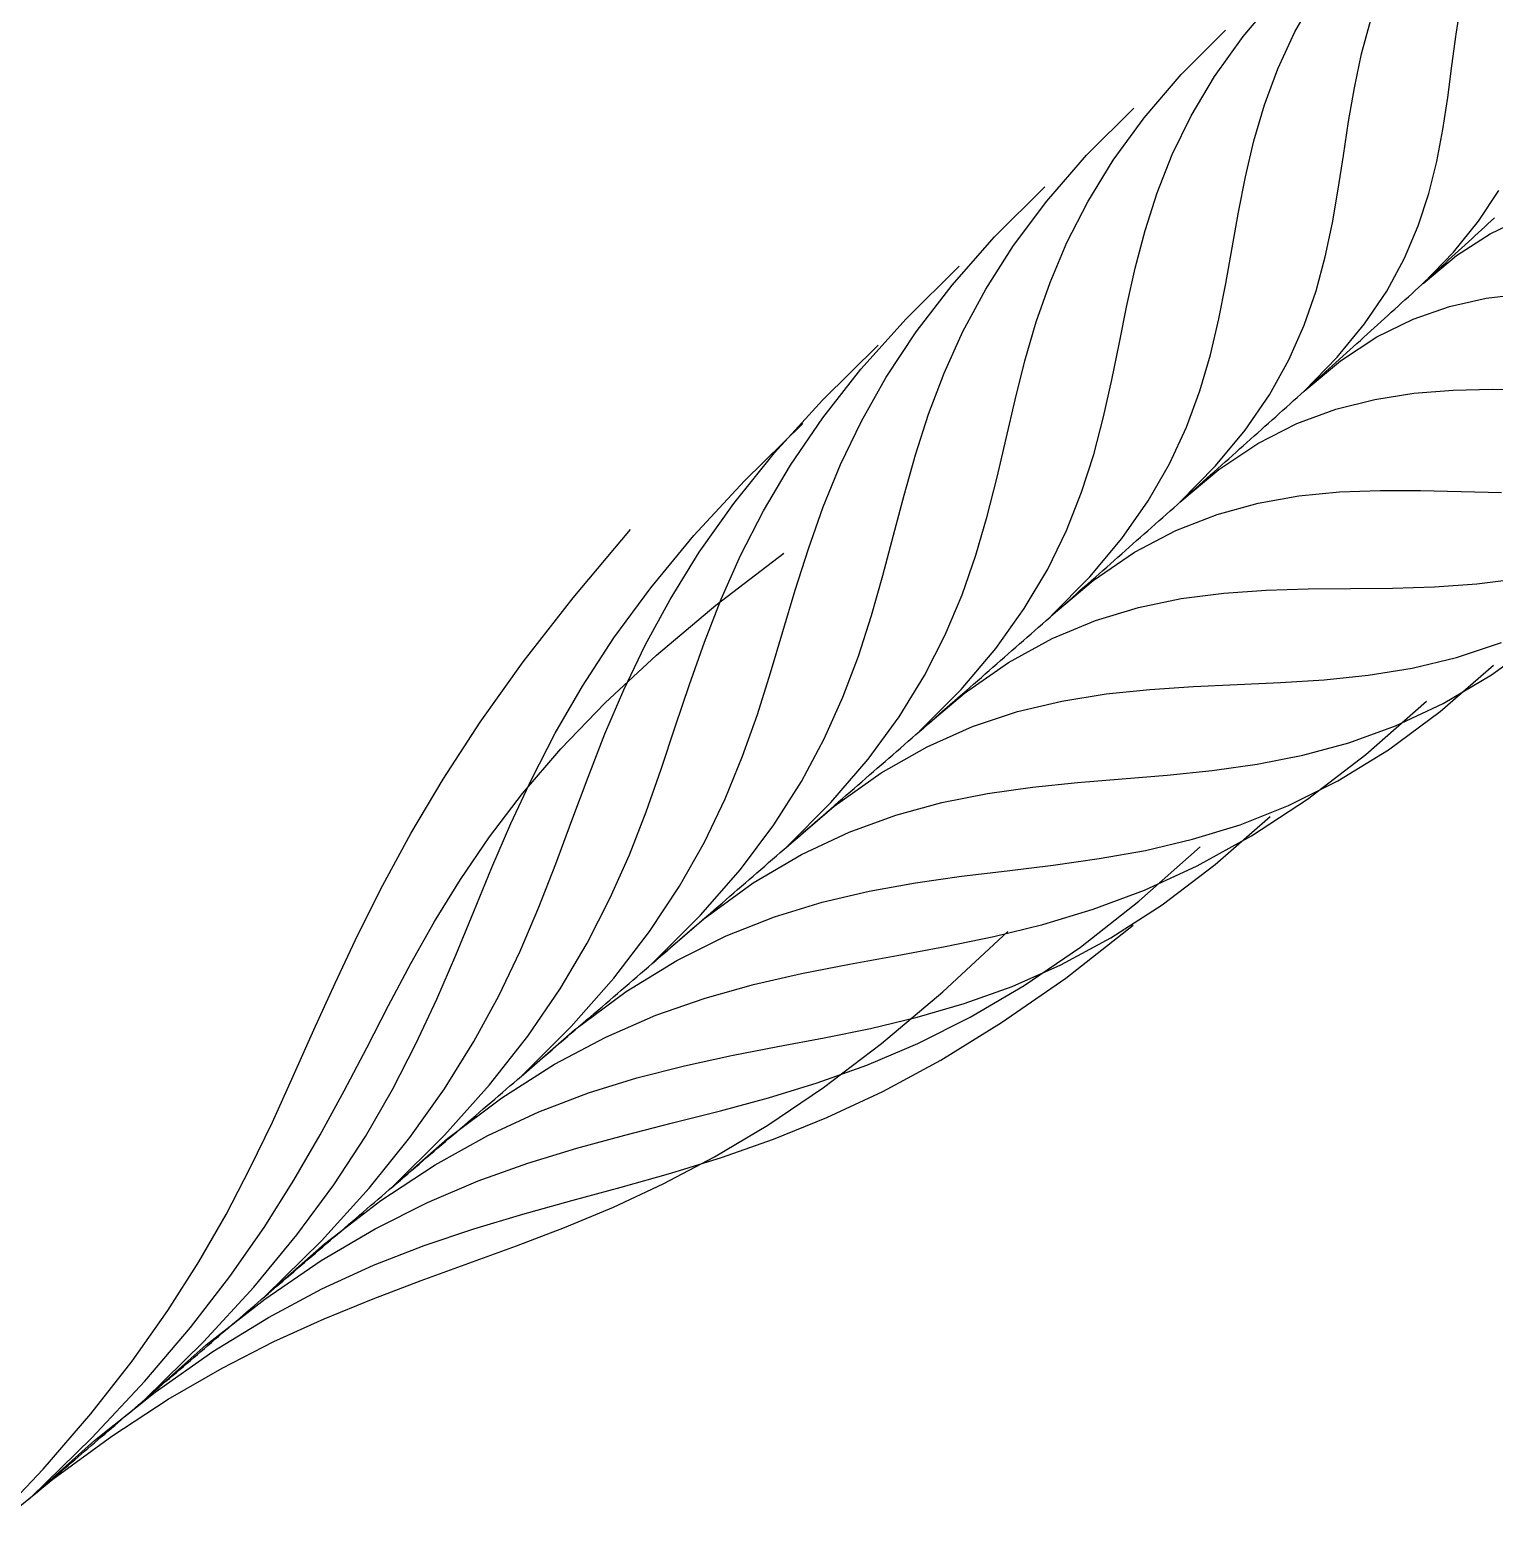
# Model space of a CAD drawing. Extents: x 8 to 213, y -217 to -66.
# Drawn here: x 174.55 to 195.26, y -113.64 to -92.42 of the extents above; entities that cross this region are included whole.
import ezdxf

# ---------------------------------------------------------------- set-up
doc = ezdxf.new("R2010")
doc.units = 0
doc.header["$MEASUREMENT"] = 0

msp = doc.modelspace()

# ---------------------------------------------------------------- linework, layer by layer
for p, q in [((191.715, -92.509, -50.671), (192.204, -91.931, -50.671)), ((192.449, -92.446, -50.671), (192.75, -91.92, -50.671)), ((194.73, -92.475, -50.671), (194.798, -92.024, -50.671)), ((193.392, -92.756, -50.671), (193.523, -92.274, -50.671)), ((190.841, -93.049, -50.671), (191.468, -92.419, -50.671)), ((191.31, -93.075, -50.671), (191.715, -92.509, -50.671)), ((192.208, -92.965, -50.671), (192.449, -92.446, -50.671)), ((194.67, -92.925, -50.671), (194.73, -92.475, -50.671)), ((193.29, -93.236, -50.671), (193.392, -92.756, -50.671)), ((194.61, -93.375, -50.671), (194.67, -92.925, -50.671)), ((190.314, -93.662, -50.671), (190.841, -93.049, -50.671)), ((190.979, -93.631, -50.671), (191.31, -93.075, -50.671)), ((192.018, -93.478, -50.671), (192.208, -92.965, -50.671)), ((193.208, -93.714, -50.671), (193.29, -93.236, -50.671)), ((189.501, -94.19, -50.671), (190.169, -93.522, -50.671)), ((191.868, -93.987, -50.671), (192.018, -93.478, -50.671)), ((194.542, -93.826, -50.671), (194.61, -93.375, -50.671)), ((189.876, -94.261, -50.671), (190.314, -93.662, -50.671)), ((190.713, -94.179, -50.671), (190.979, -93.631, -50.671)), ((193.135, -94.191, -50.671), (193.208, -93.714, -50.671)), ((191.749, -94.493, -50.671), (191.868, -93.987, -50.671)), ((194.455, -94.278, -50.671), (194.542, -93.826, -50.671)), ((188.937, -94.838, -50.671), (189.501, -94.19, -50.671)), ((190.499, -94.72, -50.671), (190.713, -94.179, -50.671)), ((193.062, -94.668, -50.671), (193.135, -94.191, -50.671)), ((189.516, -94.847, -50.671), (189.876, -94.261, -50.671)), ((194.341, -94.732, -50.671), (194.455, -94.278, -50.671)), ((191.65, -94.997, -50.671), (191.749, -94.493, -50.671)), ((188.199, -95.344, -50.671), (188.908, -94.638, -50.671)), ((188.465, -95.468, -50.671), (188.937, -94.838, -50.671)), ((190.329, -95.255, -50.671), (190.499, -94.72, -50.671)), ((192.98, -95.146, -50.671), (193.062, -94.668, -50.671)), ((194.191, -95.188, -50.671), (194.341, -94.732, -50.671)), ((195.046, -95.124, -50.671), (195.332, -94.69, -50.671)), ((189.222, -95.422, -50.671), (189.516, -94.847, -50.671)), ((191.561, -95.499, -50.671), (191.65, -94.997, -50.671)), ((190.19, -95.785, -50.671), (190.329, -95.255, -50.671)), ((192.878, -95.626, -50.671), (192.98, -95.146, -50.671)), ((193.996, -95.647, -50.671), (194.191, -95.188, -50.671)), ((194.691, -95.561, -50.671), (195.046, -95.124, -50.671)), ((195.041, -95.285, -50.671), (195.088, -95.243, -50.671)), ((195.088, -95.243, -50.671), (195.134, -95.201, -50.671)), ((195.134, -95.201, -50.671), (195.179, -95.158, -50.671)), ((195.179, -95.158, -50.671), (195.225, -95.116, -50.671)), ((195.211, -95.3, -50.671), (195.691, -95.072, -50.671)), ((195.225, -95.116, -50.671), (195.271, -95.074, -50.671)), ((187.597, -96.026, -50.671), (188.199, -95.344, -50.671)), ((188.073, -96.083, -50.671), (188.465, -95.468, -50.671)), ((188.983, -95.988, -50.671), (189.222, -95.422, -50.671)), ((194.734, -95.607, -50.671), (195.211, -95.3, -50.671)), ((194.81, -95.499, -50.671), (194.856, -95.456, -50.671)), ((194.856, -95.456, -50.671), (194.903, -95.413, -50.671)), ((194.903, -95.413, -50.671), (194.949, -95.371, -50.671)), ((194.949, -95.371, -50.671), (194.995, -95.328, -50.671)), ((194.995, -95.328, -50.671), (195.041, -95.285, -50.671)), ((191.472, -96.002, -50.671), (191.561, -95.499, -50.671)), ((192.747, -96.108, -50.671), (192.878, -95.626, -50.671)), ((193.746, -96.11, -50.671), (193.996, -95.647, -50.671)), ((194.261, -96.002, -50.671), (194.691, -95.561, -50.671)), ((194.261, -96.002, -50.671), (194.734, -95.607, -50.671)), ((194.576, -95.714, -50.671), (194.623, -95.671, -50.671)), ((194.623, -95.671, -50.671), (194.669, -95.628, -50.671)), ((194.669, -95.628, -50.671), (194.716, -95.585, -50.671)), ((194.716, -95.585, -50.671), (194.763, -95.542, -50.671)), ((194.763, -95.542, -50.671), (194.81, -95.499, -50.671)), ((186.948, -96.502, -50.671), (187.697, -95.759, -50.671)), ((190.072, -96.313, -50.671), (190.19, -95.785, -50.671)), ((194.339, -95.93, -50.671), (194.387, -95.887, -50.671)), ((194.387, -95.887, -50.671), (194.434, -95.843, -50.671)), ((194.434, -95.843, -50.671), (194.481, -95.8, -50.671)), ((194.481, -95.8, -50.671), (194.528, -95.757, -50.671)), ((194.528, -95.757, -50.671), (194.576, -95.714, -50.671)), ((187.09, -96.686, -50.671), (187.597, -96.026, -50.671)), ((187.751, -96.683, -50.671), (188.073, -96.083, -50.671)), ((188.789, -96.547, -50.671), (188.983, -95.988, -50.671)), ((191.373, -96.505, -50.671), (191.472, -96.002, -50.671)), ((192.578, -96.593, -50.671), (192.747, -96.108, -50.671)), ((193.433, -96.576, -50.671), (193.746, -96.11, -50.671)), ((194.101, -96.148, -50.671), (194.149, -96.104, -50.671)), ((194.149, -96.104, -50.671), (194.197, -96.06, -50.671)), ((194.197, -96.06, -50.671), (194.244, -96.017, -50.671)), ((194.244, -96.017, -50.671), (194.292, -95.973, -50.671)), ((194.292, -95.973, -50.671), (194.339, -95.93, -50.671)), ((189.965, -96.839, -50.671), (190.072, -96.313, -50.671)), ((193.861, -96.367, -50.671), (193.909, -96.323, -50.671)), ((193.909, -96.323, -50.671), (193.957, -96.279, -50.671)), ((193.957, -96.279, -50.671), (194.005, -96.235, -50.671)), ((194.005, -96.235, -50.671), (194.053, -96.191, -50.671)), ((194.053, -96.191, -50.671), (194.101, -96.148, -50.671)), ((194.12, -96.508, -50.671), (194.636, -96.329, -50.671)), ((194.636, -96.329, -50.671), (195.153, -96.213, -50.671)), ((195.153, -96.213, -50.671), (195.672, -96.149, -50.671)), ((186.309, -97.217, -50.671), (186.948, -96.502, -50.671)), ((191.254, -97.011, -50.671), (191.373, -96.505, -50.671)), ((193.605, -96.76, -50.671), (194.12, -96.508, -50.671)), ((193.618, -96.587, -50.671), (193.667, -96.543, -50.671)), ((193.667, -96.543, -50.671), (193.715, -96.499, -50.671)), ((193.715, -96.499, -50.671), (193.764, -96.455, -50.671)), ((193.764, -96.455, -50.671), (193.812, -96.411, -50.671)), ((193.812, -96.411, -50.671), (193.861, -96.367, -50.671)), ((186.666, -97.327, -50.671), (187.09, -96.686, -50.671)), ((187.485, -97.273, -50.671), (187.751, -96.683, -50.671)), ((188.628, -97.1, -50.671), (188.789, -96.547, -50.671)), ((192.361, -97.082, -50.671), (192.578, -96.593, -50.671)), ((193.047, -97.048, -50.671), (193.433, -96.576, -50.671)), ((193.423, -96.764, -50.671), (193.472, -96.72, -50.671)), ((193.472, -96.72, -50.671), (193.521, -96.675, -50.671)), ((193.521, -96.675, -50.671), (193.57, -96.631, -50.671)), ((193.57, -96.631, -50.671), (193.618, -96.587, -50.671)), ((185.764, -97.655, -50.671), (186.552, -96.877, -50.671)), ((189.857, -97.365, -50.671), (189.965, -96.839, -50.671)), ((193.092, -97.096, -50.671), (193.605, -96.76, -50.671)), ((193.177, -96.986, -50.671), (193.226, -96.942, -50.671)), ((193.226, -96.942, -50.671), (193.276, -96.897, -50.671)), ((193.276, -96.897, -50.671), (193.325, -96.853, -50.671)), ((193.325, -96.853, -50.671), (193.374, -96.808, -50.671)), ((193.374, -96.808, -50.671), (193.423, -96.764, -50.671)), ((188.49, -97.65, -50.671), (188.628, -97.1, -50.671)), ((191.104, -97.52, -50.671), (191.254, -97.011, -50.671)), ((192.087, -97.577, -50.671), (192.361, -97.082, -50.671)), ((192.58, -97.525, -50.671), (193.047, -97.048, -50.671)), ((192.58, -97.525, -50.671), (193.092, -97.096, -50.671)), ((192.93, -97.21, -50.671), (192.979, -97.165, -50.671)), ((192.979, -97.165, -50.671), (193.029, -97.12, -50.671)), ((193.029, -97.12, -50.671), (193.078, -97.076, -50.671)), ((193.078, -97.076, -50.671), (193.128, -97.031, -50.671)), ((193.128, -97.031, -50.671), (193.177, -96.986, -50.671)), ((185.767, -97.905, -50.671), (186.309, -97.217, -50.671)), ((186.314, -97.952, -50.671), (186.666, -97.327, -50.671)), ((187.266, -97.854, -50.671), (187.485, -97.273, -50.671)), ((189.74, -97.892, -50.671), (189.857, -97.365, -50.671)), ((192.68, -97.435, -50.671), (192.73, -97.39, -50.671)), ((192.73, -97.39, -50.671), (192.78, -97.345, -50.671)), ((192.78, -97.345, -50.671), (192.83, -97.3, -50.671)), ((192.83, -97.3, -50.671), (192.88, -97.255, -50.671)), ((192.88, -97.255, -50.671), (192.93, -97.21, -50.671)), ((190.914, -98.034, -50.671), (191.104, -97.52, -50.671)), ((191.745, -98.077, -50.671), (192.087, -97.577, -50.671)), ((192.48, -97.615, -50.671), (192.53, -97.57, -50.671)), ((192.53, -97.57, -50.671), (192.58, -97.525, -50.671)), ((192.58, -97.525, -50.671), (192.63, -97.48, -50.671)), ((192.63, -97.48, -50.671), (192.68, -97.435, -50.671)), ((193.577, -97.643, -50.671), (194.131, -97.556, -50.671)), ((194.131, -97.556, -50.671), (194.686, -97.512, -50.671)), ((194.686, -97.512, -50.671), (195.243, -97.498, -50.671)), ((195.243, -97.498, -50.671), (195.803, -97.504, -50.671)), ((185.087, -98.401, -50.671), (185.764, -97.655, -50.671)), ((188.362, -98.198, -50.671), (188.49, -97.65, -50.671)), ((192.227, -97.842, -50.671), (192.278, -97.797, -50.671)), ((192.278, -97.797, -50.671), (192.328, -97.751, -50.671)), ((192.328, -97.751, -50.671), (192.379, -97.706, -50.671)), ((192.379, -97.706, -50.671), (192.429, -97.661, -50.671)), ((192.429, -97.661, -50.671), (192.48, -97.615, -50.671)), ((192.474, -97.986, -50.671), (193.025, -97.782, -50.671)), ((193.025, -97.782, -50.671), (193.577, -97.643, -50.671)), ((184.659, -98.794, -50.671), (185.485, -97.982, -50.671)), ((185.311, -98.572, -50.671), (185.767, -97.905, -50.671)), ((186.021, -98.564, -50.671), (186.314, -97.952, -50.671)), ((187.082, -98.428, -50.671), (187.266, -97.854, -50.671)), ((189.601, -98.423, -50.671), (189.74, -97.892, -50.671)), ((191.923, -98.266, -50.671), (192.474, -97.986, -50.671)), ((191.973, -98.07, -50.671), (192.024, -98.024, -50.671)), ((192.024, -98.024, -50.671), (192.075, -97.979, -50.671)), ((192.075, -97.979, -50.671), (192.126, -97.933, -50.671)), ((192.126, -97.933, -50.671), (192.176, -97.888, -50.671)), ((192.176, -97.888, -50.671), (192.227, -97.842, -50.671)), ((188.234, -98.745, -50.671), (188.362, -98.198, -50.671)), ((190.673, -98.553, -50.671), (190.914, -98.034, -50.671)), ((191.326, -98.584, -50.671), (191.745, -98.077, -50.671)), ((191.769, -98.253, -50.671), (191.82, -98.207, -50.671)), ((191.82, -98.207, -50.671), (191.871, -98.161, -50.671)), ((191.871, -98.161, -50.671), (191.922, -98.115, -50.671)), ((191.922, -98.115, -50.671), (191.973, -98.07, -50.671)), ((184.511, -99.116, -50.671), (185.087, -98.401, -50.671)), ((186.92, -98.997, -50.671), (187.082, -98.428, -50.671)), ((189.43, -98.957, -50.671), (189.601, -98.423, -50.671)), ((191.372, -98.633, -50.671), (191.923, -98.266, -50.671)), ((191.512, -98.482, -50.671), (191.564, -98.436, -50.671)), ((191.564, -98.436, -50.671), (191.615, -98.39, -50.671)), ((191.615, -98.39, -50.671), (191.666, -98.344, -50.671)), ((191.666, -98.344, -50.671), (191.718, -98.298, -50.671)), ((191.718, -98.298, -50.671), (191.769, -98.253, -50.671)), ((184.928, -99.219, -50.671), (185.311, -98.572, -50.671)), ((185.775, -99.164, -50.671), (186.021, -98.564, -50.671)), ((190.372, -99.079, -50.671), (190.673, -98.553, -50.671)), ((190.82, -99.098, -50.671), (191.326, -98.584, -50.671)), ((190.82, -99.098, -50.671), (191.372, -98.633, -50.671)), ((191.306, -98.666, -50.671), (191.357, -98.62, -50.671)), ((191.357, -98.62, -50.671), (191.409, -98.574, -50.671)), ((191.409, -98.574, -50.671), (191.461, -98.528, -50.671)), ((191.461, -98.528, -50.671), (191.512, -98.482, -50.671)), ((183.946, -99.568, -50.671), (184.659, -98.794, -50.671)), ((188.096, -99.295, -50.671), (188.234, -98.745, -50.671)), ((191.047, -98.897, -50.671), (191.098, -98.851, -50.671)), ((191.098, -98.851, -50.671), (191.15, -98.804, -50.671)), ((191.15, -98.804, -50.671), (191.202, -98.758, -50.671)), ((191.202, -98.758, -50.671), (191.254, -98.712, -50.671)), ((191.254, -98.712, -50.671), (191.306, -98.666, -50.671)), ((186.77, -99.565, -50.671), (186.92, -98.997, -50.671)), ((189.216, -99.498, -50.671), (189.43, -98.957, -50.671)), ((189.999, -99.612, -50.671), (190.372, -99.079, -50.671)), ((190.786, -99.129, -50.671), (190.838, -99.082, -50.671)), ((190.838, -99.082, -50.671), (190.89, -99.036, -50.671)), ((190.89, -99.036, -50.671), (190.942, -98.989, -50.671)), ((190.942, -98.989, -50.671), (190.995, -98.943, -50.671)), ((190.995, -98.943, -50.671), (191.047, -98.897, -50.671)), ((191.926, -99.111, -50.671), (192.503, -99.009, -50.671)), ((192.503, -99.009, -50.671), (193.078, -98.953, -50.671)), ((193.078, -98.953, -50.671), (193.652, -98.932, -50.671)), ((193.652, -98.932, -50.671), (194.225, -98.933, -50.671)), ((194.225, -98.933, -50.671), (194.798, -98.946, -50.671)), ((194.798, -98.946, -50.671), (195.37, -98.959, -50.671)), ((184.021, -99.805, -50.671), (184.511, -99.116, -50.671)), ((184.605, -99.85, -50.671), (184.928, -99.219, -50.671)), ((185.565, -99.757, -50.671), (185.775, -99.164, -50.671)), ((187.935, -99.848, -50.671), (188.096, -99.295, -50.671)), ((190.577, -99.314, -50.671), (190.629, -99.268, -50.671)), ((190.629, -99.268, -50.671), (190.681, -99.221, -50.671)), ((190.681, -99.221, -50.671), (190.734, -99.175, -50.671)), ((190.734, -99.175, -50.671), (190.786, -99.129, -50.671)), ((190.765, -99.497, -50.671), (191.347, -99.27, -50.671)), ((191.347, -99.27, -50.671), (191.926, -99.111, -50.671)), ((182.235, -100.449, -50.671), (183.047, -99.484, -50.671)), ((188.95, -100.046, -50.671), (189.216, -99.498, -50.671)), ((190.18, -99.805, -50.671), (190.765, -99.497, -50.671)), ((190.314, -99.547, -50.671), (190.366, -99.501, -50.671)), ((190.366, -99.501, -50.671), (190.419, -99.454, -50.671)), ((190.419, -99.454, -50.671), (190.472, -99.408, -50.671)), ((190.472, -99.408, -50.671), (190.524, -99.361, -50.671)), ((190.524, -99.361, -50.671), (190.577, -99.314, -50.671)), ((183.335, -100.308, -50.671), (183.946, -99.568, -50.671)), ((186.62, -100.132, -50.671), (186.77, -99.565, -50.671)), ((189.545, -100.155, -50.671), (189.999, -99.612, -50.671)), ((190.103, -99.734, -50.671), (190.156, -99.688, -50.671)), ((190.156, -99.688, -50.671), (190.208, -99.641, -50.671)), ((190.208, -99.641, -50.671), (190.261, -99.594, -50.671)), ((190.261, -99.594, -50.671), (190.314, -99.547, -50.671)), ((183.607, -100.472, -50.671), (184.021, -99.805, -50.671)), ((184.255, -100.556, -50.671), (185.218, -99.819, -50.671)), ((184.332, -100.468, -50.671), (184.605, -99.85, -50.671)), ((185.379, -100.344, -50.671), (185.565, -99.757, -50.671)), ((187.741, -100.407, -50.671), (187.935, -99.848, -50.671)), ((189.592, -100.205, -50.671), (190.18, -99.805, -50.671)), ((189.838, -99.969, -50.671), (189.891, -99.922, -50.671)), ((189.891, -99.922, -50.671), (189.944, -99.875, -50.671)), ((189.944, -99.875, -50.671), (189.997, -99.828, -50.671)), ((189.997, -99.828, -50.671), (190.05, -99.781, -50.671)), ((190.05, -99.781, -50.671), (190.103, -99.734, -50.671)), ((186.458, -100.701, -50.671), (186.62, -100.132, -50.671)), ((188.619, -100.602, -50.671), (188.95, -100.046, -50.671)), ((189.625, -100.156, -50.671), (189.678, -100.109, -50.671)), ((189.678, -100.109, -50.671), (189.732, -100.062, -50.671)), ((189.732, -100.062, -50.671), (189.785, -100.015, -50.671)), ((189.785, -100.015, -50.671), (189.838, -99.969, -50.671)), ((182.813, -101.018, -50.671), (183.335, -100.308, -50.671)), ((185.204, -100.928, -50.671), (185.379, -100.344, -50.671)), ((189, -100.707, -50.671), (189.545, -100.155, -50.671)), ((189, -100.707, -50.671), (189.592, -100.205, -50.671)), ((189.359, -100.392, -50.671), (189.412, -100.344, -50.671)), ((189.412, -100.344, -50.671), (189.465, -100.297, -50.671)), ((189.465, -100.297, -50.671), (189.519, -100.25, -50.671)), ((189.519, -100.25, -50.671), (189.572, -100.203, -50.671)), ((189.572, -100.203, -50.671), (189.625, -100.156, -50.671)), ((191.442, -100.384, -50.671), (192.04, -100.342, -50.671)), ((192.04, -100.342, -50.671), (192.637, -100.324, -50.671)), ((192.637, -100.324, -50.671), (193.232, -100.318, -50.671)), ((193.232, -100.318, -50.671), (193.828, -100.313, -50.671)), ((193.828, -100.313, -50.671), (194.424, -100.295, -50.671)), ((194.424, -100.295, -50.671), (195.022, -100.253, -50.671)), ((195.022, -100.253, -50.671), (195.623, -100.176, -50.671)), ((181.531, -101.355, -50.671), (182.235, -100.449, -50.671)), ((183.254, -101.12, -50.671), (183.607, -100.472, -50.671)), ((183.417, -101.26, -50.671), (184.255, -100.556, -50.671)), ((184.095, -101.076, -50.671), (184.332, -100.468, -50.671)), ((187.502, -100.973, -50.671), (187.741, -100.407, -50.671)), ((189.144, -100.58, -50.671), (189.198, -100.533, -50.671)), ((189.198, -100.533, -50.671), (189.252, -100.486, -50.671)), ((189.252, -100.486, -50.671), (189.305, -100.439, -50.671)), ((189.305, -100.439, -50.671), (189.359, -100.392, -50.671)), ((190.237, -100.585, -50.671), (190.841, -100.461, -50.671)), ((190.841, -100.461, -50.671), (191.442, -100.384, -50.671)), ((186.273, -101.275, -50.671), (186.458, -100.701, -50.671)), ((188.215, -101.169, -50.671), (188.619, -100.602, -50.671)), ((188.876, -100.816, -50.671), (188.93, -100.769, -50.671)), ((188.93, -100.769, -50.671), (188.984, -100.722, -50.671)), ((188.984, -100.722, -50.671), (189.037, -100.675, -50.671)), ((189.016, -101.025, -50.671), (189.629, -100.77, -50.671)), ((189.037, -100.675, -50.671), (189.091, -100.627, -50.671)), ((189.091, -100.627, -50.671), (189.144, -100.58, -50.671)), ((189.629, -100.77, -50.671), (190.237, -100.585, -50.671)), ((185.03, -101.513, -50.671), (185.204, -100.928, -50.671)), ((187.208, -101.548, -50.671), (187.502, -100.973, -50.671)), ((188.661, -101.006, -50.671), (188.715, -100.958, -50.671)), ((188.715, -100.958, -50.671), (188.769, -100.911, -50.671)), ((188.769, -100.911, -50.671), (188.822, -100.864, -50.671)), ((188.822, -100.864, -50.671), (188.876, -100.816, -50.671)), ((182.367, -101.702, -50.671), (182.813, -101.018, -50.671)), ((182.952, -101.753, -50.671), (183.254, -101.12, -50.671)), ((183.882, -101.678, -50.671), (184.095, -101.076, -50.671)), ((187.725, -101.747, -50.671), (188.215, -101.169, -50.671)), ((188.391, -101.242, -50.671), (188.445, -101.195, -50.671)), ((188.398, -101.363, -50.671), (189.016, -101.025, -50.671)), ((188.445, -101.195, -50.671), (188.499, -101.148, -50.671)), ((188.499, -101.148, -50.671), (188.553, -101.1, -50.671)), ((188.553, -101.1, -50.671), (188.607, -101.053, -50.671)), ((188.607, -101.053, -50.671), (188.661, -101.006, -50.671)), ((194.736, -101.294, -50.671), (195.371, -101.083, -50.671)), ((195.229, -101.539, -50.671), (195.927, -101.033, -50.671)), ((180.922, -102.208, -50.671), (181.531, -101.355, -50.671)), ((182.691, -101.935, -50.671), (183.417, -101.26, -50.671)), ((186.054, -101.856, -50.671), (186.273, -101.275, -50.671)), ((187.772, -101.797, -50.671), (188.398, -101.363, -50.671)), ((188.175, -101.432, -50.671), (188.229, -101.385, -50.671)), ((188.229, -101.385, -50.671), (188.283, -101.337, -50.671)), ((188.283, -101.337, -50.671), (188.337, -101.29, -50.671)), ((188.337, -101.29, -50.671), (188.391, -101.242, -50.671)), ((194.107, -101.444, -50.671), (194.736, -101.294, -50.671)), ((194.503, -102.058, -50.671), (195.258, -101.401, -50.671)), ((184.843, -102.1, -50.671), (185.03, -101.513, -50.671)), ((186.848, -102.134, -50.671), (187.208, -101.548, -50.671)), ((187.903, -101.67, -50.671), (187.958, -101.622, -50.671)), ((187.958, -101.622, -50.671), (188.012, -101.575, -50.671)), ((188.012, -101.575, -50.671), (188.066, -101.527, -50.671)), ((188.066, -101.527, -50.671), (188.12, -101.48, -50.671)), ((188.12, -101.48, -50.671), (188.175, -101.432, -50.671)), ((192.246, -101.65, -50.671), (192.863, -101.61, -50.671)), ((192.863, -101.61, -50.671), (193.483, -101.546, -50.671)), ((193.483, -101.546, -50.671), (194.107, -101.444, -50.671)), ((194.545, -101.943, -50.671), (195.229, -101.539, -50.671)), ((181.984, -102.364, -50.671), (182.367, -101.702, -50.671)), ((182.687, -102.375, -50.671), (182.952, -101.753, -50.671)), ((183.682, -102.277, -50.671), (183.882, -101.678, -50.671)), ((187.139, -102.338, -50.671), (187.725, -101.747, -50.671)), ((187.139, -102.338, -50.671), (187.772, -101.797, -50.671)), ((187.686, -101.86, -50.671), (187.74, -101.812, -50.671)), ((187.74, -101.812, -50.671), (187.795, -101.765, -50.671)), ((187.795, -101.765, -50.671), (187.849, -101.717, -50.671)), ((187.849, -101.717, -50.671), (187.903, -101.67, -50.671)), ((189.152, -101.91, -50.671), (189.776, -101.809, -50.671)), ((189.776, -101.809, -50.671), (190.396, -101.745, -50.671)), ((190.396, -101.745, -50.671), (191.013, -101.705, -50.671)), ((191.013, -101.705, -50.671), (191.629, -101.677, -50.671)), ((191.629, -101.677, -50.671), (192.246, -101.65, -50.671)), ((182.064, -102.585, -50.671), (182.691, -101.935, -50.671)), ((185.789, -102.446, -50.671), (186.054, -101.856, -50.671)), ((187.414, -102.098, -50.671), (187.468, -102.05, -50.671)), ((187.468, -102.05, -50.671), (187.523, -102.003, -50.671)), ((187.523, -102.003, -50.671), (187.577, -101.955, -50.671)), ((187.577, -101.955, -50.671), (187.632, -101.908, -50.671)), ((187.632, -101.908, -50.671), (187.686, -101.86, -50.671)), ((188.523, -102.06, -50.671), (189.152, -101.91, -50.671)), ((193.452, -102.665, -50.671), (194.309, -101.91, -50.671)), ((193.77, -102.599, -50.671), (194.503, -102.058, -50.671)), ((193.873, -102.259, -50.671), (194.545, -101.943, -50.671)), ((180.396, -103.015, -50.671), (180.922, -102.208, -50.671)), ((184.633, -102.692, -50.671), (184.843, -102.1, -50.671)), ((186.41, -102.733, -50.671), (186.848, -102.134, -50.671)), ((187.196, -102.289, -50.671), (187.25, -102.241, -50.671)), ((187.245, -102.557, -50.671), (187.888, -102.272, -50.671)), ((187.25, -102.241, -50.671), (187.305, -102.193, -50.671)), ((187.305, -102.193, -50.671), (187.359, -102.146, -50.671)), ((187.359, -102.146, -50.671), (187.414, -102.098, -50.671)), ((187.888, -102.272, -50.671), (188.523, -102.06, -50.671)), ((193.212, -102.5, -50.671), (193.873, -102.259, -50.671)), ((181.652, -103.009, -50.671), (181.984, -102.364, -50.671)), ((182.447, -102.989, -50.671), (182.687, -102.375, -50.671)), ((183.482, -102.876, -50.671), (183.682, -102.277, -50.671)), ((185.466, -103.047, -50.671), (185.789, -102.446, -50.671)), ((186.923, -102.527, -50.671), (186.977, -102.479, -50.671)), ((186.977, -102.479, -50.671), (187.032, -102.431, -50.671)), ((187.032, -102.431, -50.671), (187.087, -102.384, -50.671)), ((187.087, -102.384, -50.671), (187.141, -102.336, -50.671)), ((187.141, -102.336, -50.671), (187.196, -102.289, -50.671)), ((181.522, -103.216, -50.671), (182.064, -102.585, -50.671)), ((184.388, -103.293, -50.671), (184.633, -102.692, -50.671)), ((186.593, -102.928, -50.671), (187.245, -102.557, -50.671)), ((186.704, -102.718, -50.671), (186.759, -102.67, -50.671)), ((186.759, -102.67, -50.671), (186.813, -102.622, -50.671)), ((186.813, -102.622, -50.671), (186.868, -102.575, -50.671)), ((186.868, -102.575, -50.671), (186.923, -102.527, -50.671)), ((191.916, -102.805, -50.671), (192.56, -102.678, -50.671)), ((192.56, -102.678, -50.671), (193.212, -102.5, -50.671)), ((192.627, -103.297, -50.671), (193.452, -102.665, -50.671)), ((193.055, -103.038, -50.671), (193.77, -102.599, -50.671)), ((183.269, -103.478, -50.671), (183.482, -102.876, -50.671)), ((185.883, -103.346, -50.671), (186.41, -102.733, -50.671)), ((186.43, -102.956, -50.671), (186.485, -102.908, -50.671)), ((186.485, -102.908, -50.671), (186.54, -102.861, -50.671)), ((186.54, -102.861, -50.671), (186.594, -102.813, -50.671)), ((186.594, -102.813, -50.671), (186.649, -102.765, -50.671)), ((186.649, -102.765, -50.671), (186.704, -102.718, -50.671)), ((190.64, -102.96, -50.671), (191.276, -102.895, -50.671)), ((191.276, -102.895, -50.671), (191.916, -102.805, -50.671)), ((179.94, -103.782, -50.671), (180.396, -103.015, -50.671)), ((181.357, -103.642, -50.671), (181.652, -103.009, -50.671)), ((182.219, -103.6, -50.671), (182.447, -102.989, -50.671)), ((185.075, -103.661, -50.671), (185.466, -103.047, -50.671)), ((185.93, -103.397, -50.671), (186.593, -102.928, -50.671)), ((186.211, -103.147, -50.671), (186.265, -103.099, -50.671)), ((186.265, -103.099, -50.671), (186.32, -103.052, -50.671)), ((186.32, -103.052, -50.671), (186.375, -103.004, -50.671)), ((186.375, -103.004, -50.671), (186.43, -102.956, -50.671)), ((188.737, -103.128, -50.671), (189.372, -103.063, -50.671)), ((189.372, -103.063, -50.671), (190.006, -103.011, -50.671)), ((190.006, -103.011, -50.671), (190.64, -102.96, -50.671)), ((192.356, -103.387, -50.671), (193.055, -103.038, -50.671)), ((181.052, -103.83, -50.671), (181.522, -103.216, -50.671)), ((184.095, -103.905, -50.671), (184.388, -103.293, -50.671)), ((185.991, -103.338, -50.671), (186.046, -103.29, -50.671)), ((186.046, -103.29, -50.671), (186.101, -103.242, -50.671)), ((186.101, -103.242, -50.671), (186.156, -103.195, -50.671)), ((186.156, -103.195, -50.671), (186.211, -103.147, -50.671)), ((187.452, -103.345, -50.671), (188.097, -103.218, -50.671)), ((188.097, -103.218, -50.671), (188.737, -103.128, -50.671)), ((191.833, -103.818, -50.671), (192.627, -103.297, -50.671)), ((183.032, -104.087, -50.671), (183.269, -103.478, -50.671)), ((185.256, -103.976, -50.671), (185.883, -103.346, -50.671)), ((185.256, -103.976, -50.671), (185.93, -103.397, -50.671)), ((185.717, -103.576, -50.671), (185.772, -103.529, -50.671)), ((185.772, -103.529, -50.671), (185.826, -103.481, -50.671)), ((185.826, -103.481, -50.671), (185.881, -103.433, -50.671)), ((185.881, -103.433, -50.671), (185.936, -103.386, -50.671)), ((185.936, -103.386, -50.671), (185.991, -103.338, -50.671)), ((186.14, -103.764, -50.671), (186.8, -103.523, -50.671)), ((186.8, -103.523, -50.671), (187.452, -103.345, -50.671)), ((191.321, -104.224, -50.671), (192.099, -103.542, -50.671)), ((191.672, -103.659, -50.671), (192.356, -103.387, -50.671)), ((181.088, -104.265, -50.671), (181.357, -103.642, -50.671)), ((181.991, -104.211, -50.671), (182.219, -103.6, -50.671)), ((184.602, -104.291, -50.671), (185.075, -103.661, -50.671)), ((185.497, -103.767, -50.671), (185.552, -103.72, -50.671)), ((185.552, -103.72, -50.671), (185.607, -103.672, -50.671)), ((185.607, -103.672, -50.671), (185.662, -103.624, -50.671)), ((185.662, -103.624, -50.671), (185.717, -103.576, -50.671)), ((190.999, -103.866, -50.671), (191.672, -103.659, -50.671)), ((179.542, -104.514, -50.671), (179.94, -103.782, -50.671)), ((180.641, -104.433, -50.671), (181.052, -103.83, -50.671)), ((183.742, -104.53, -50.671), (184.095, -103.905, -50.671)), ((185.222, -104.006, -50.671), (185.277, -103.958, -50.671)), ((185.277, -103.958, -50.671), (185.332, -103.91, -50.671)), ((185.332, -103.91, -50.671), (185.387, -103.863, -50.671)), ((185.387, -103.863, -50.671), (185.442, -103.815, -50.671)), ((185.442, -103.815, -50.671), (185.497, -103.767, -50.671)), ((185.468, -104.08, -50.671), (186.14, -103.764, -50.671)), ((190.336, -104.022, -50.671), (190.999, -103.866, -50.671)), ((191.064, -104.243, -50.671), (191.833, -103.818, -50.671)), ((182.758, -104.705, -50.671), (183.032, -104.087, -50.671)), ((184.784, -104.484, -50.671), (185.468, -104.08, -50.671)), ((185.002, -104.196, -50.671), (185.057, -104.149, -50.671)), ((185.057, -104.149, -50.671), (185.112, -104.101, -50.671)), ((185.112, -104.101, -50.671), (185.167, -104.053, -50.671)), ((185.167, -104.053, -50.671), (185.222, -104.006, -50.671)), ((189.029, -104.231, -50.671), (189.68, -104.139, -50.671)), ((189.68, -104.139, -50.671), (190.336, -104.022, -50.671)), ((190.242, -104.74, -50.671), (191.109, -103.971, -50.671)), ((180.832, -104.885, -50.671), (181.088, -104.265, -50.671)), ((181.751, -104.825, -50.671), (181.991, -104.211, -50.671)), ((184.038, -104.94, -50.671), (184.602, -104.291, -50.671)), ((184.727, -104.435, -50.671), (184.782, -104.387, -50.671)), ((184.782, -104.387, -50.671), (184.837, -104.339, -50.671)), ((184.837, -104.339, -50.671), (184.892, -104.292, -50.671)), ((184.892, -104.292, -50.671), (184.947, -104.244, -50.671)), ((184.947, -104.244, -50.671), (185.002, -104.196, -50.671)), ((187.079, -104.48, -50.671), (187.73, -104.389, -50.671)), ((187.73, -104.389, -50.671), (188.379, -104.31, -50.671)), ((188.379, -104.31, -50.671), (189.029, -104.231, -50.671)), ((190.319, -104.585, -50.671), (191.064, -104.243, -50.671)), ((190.57, -104.793, -50.671), (191.321, -104.224, -50.671)), ((179.189, -105.218, -50.671), (179.542, -104.514, -50.671)), ((180.275, -105.028, -50.671), (180.641, -104.433, -50.671)), ((183.318, -105.171, -50.671), (183.742, -104.53, -50.671)), ((184.085, -104.99, -50.671), (184.784, -104.484, -50.671)), ((184.508, -104.625, -50.671), (184.563, -104.577, -50.671)), ((184.563, -104.577, -50.671), (184.618, -104.53, -50.671)), ((184.618, -104.53, -50.671), (184.673, -104.482, -50.671)), ((184.673, -104.482, -50.671), (184.727, -104.435, -50.671)), ((185.759, -104.754, -50.671), (186.423, -104.598, -50.671)), ((186.423, -104.598, -50.671), (187.079, -104.48, -50.671)), ((189.593, -104.856, -50.671), (190.319, -104.585, -50.671)), ((182.436, -105.336, -50.671), (182.758, -104.705, -50.671)), ((184.233, -104.863, -50.671), (184.288, -104.815, -50.671)), ((184.288, -104.815, -50.671), (184.343, -104.768, -50.671)), ((184.343, -104.768, -50.671), (184.398, -104.72, -50.671)), ((184.398, -104.72, -50.671), (184.453, -104.672, -50.671)), ((184.453, -104.672, -50.671), (184.508, -104.625, -50.671)), ((185.087, -104.961, -50.671), (185.759, -104.754, -50.671)), ((189.413, -105.39, -50.671), (190.242, -104.74, -50.671)), ((189.843, -105.261, -50.671), (190.57, -104.793, -50.671)), ((179.941, -105.621, -50.671), (180.275, -105.028, -50.671)), ((180.576, -105.504, -50.671), (180.832, -104.885, -50.671)), ((181.486, -105.447, -50.671), (181.751, -104.825, -50.671)), ((183.371, -105.608, -50.671), (184.038, -104.94, -50.671)), ((183.371, -105.608, -50.671), (184.085, -104.99, -50.671)), ((184.013, -105.053, -50.671), (184.068, -105.005, -50.671)), ((184.068, -105.005, -50.671), (184.123, -104.958, -50.671)), ((184.123, -104.958, -50.671), (184.178, -104.91, -50.671)), ((184.178, -104.91, -50.671), (184.233, -104.863, -50.671)), ((184.402, -105.233, -50.671), (185.087, -104.961, -50.671)), ((188.883, -105.071, -50.671), (189.593, -104.856, -50.671)), ((178.869, -105.899, -50.671), (179.189, -105.218, -50.671)), ((182.811, -105.831, -50.671), (183.318, -105.171, -50.671)), ((183.704, -105.582, -50.671), (184.402, -105.233, -50.671)), ((183.739, -105.29, -50.671), (183.794, -105.242, -50.671)), ((183.794, -105.242, -50.671), (183.849, -105.195, -50.671)), ((183.849, -105.195, -50.671), (183.904, -105.147, -50.671)), ((183.904, -105.147, -50.671), (183.958, -105.1, -50.671)), ((183.958, -105.1, -50.671), (184.013, -105.053, -50.671)), ((187.469, -106.022, -50.671), (188.386, -105.169, -50.671)), ((187.501, -105.384, -50.671), (188.187, -105.242, -50.671)), ((188.187, -105.242, -50.671), (188.883, -105.071, -50.671)), ((189.205, -105.828, -50.671), (190.161, -105.082, -50.671)), ((181.184, -106.08, -50.671), (181.486, -105.447, -50.671)), ((182.053, -105.983, -50.671), (182.436, -105.336, -50.671)), ((183.52, -105.479, -50.671), (183.574, -105.432, -50.671)), ((183.574, -105.432, -50.671), (183.629, -105.384, -50.671)), ((183.629, -105.384, -50.671), (183.684, -105.337, -50.671)), ((183.684, -105.337, -50.671), (183.739, -105.29, -50.671)), ((186.821, -105.509, -50.671), (187.501, -105.384, -50.671)), ((188.618, -105.933, -50.671), (189.413, -105.39, -50.671)), ((189.136, -105.641, -50.671), (189.843, -105.261, -50.671)), ((179.626, -106.215, -50.671), (179.941, -105.621, -50.671)), ((180.307, -106.128, -50.671), (180.576, -105.504, -50.671)), ((182.989, -106.02, -50.671), (183.704, -105.582, -50.671)), ((183.301, -105.668, -50.671), (183.355, -105.621, -50.671)), ((183.355, -105.621, -50.671), (183.41, -105.574, -50.671)), ((183.41, -105.574, -50.671), (183.465, -105.526, -50.671)), ((183.465, -105.526, -50.671), (183.52, -105.479, -50.671)), ((185.468, -105.764, -50.671), (186.145, -105.631, -50.671)), ((186.145, -105.631, -50.671), (186.821, -105.509, -50.671)), ((188.446, -105.946, -50.671), (189.136, -105.641, -50.671)), ((182.21, -106.513, -50.671), (182.811, -105.831, -50.671)), ((183.027, -105.904, -50.671), (183.082, -105.857, -50.671)), ((183.082, -105.857, -50.671), (183.136, -105.81, -50.671)), ((183.136, -105.81, -50.671), (183.191, -105.763, -50.671)), ((183.191, -105.763, -50.671), (183.246, -105.716, -50.671)), ((183.246, -105.716, -50.671), (183.301, -105.668, -50.671)), ((184.789, -105.92, -50.671), (185.468, -105.764, -50.671)), ((188.299, -106.459, -50.671), (189.205, -105.828, -50.671)), ((178.569, -106.563, -50.671), (178.869, -105.899, -50.671)), ((180.831, -106.728, -50.671), (181.184, -106.08, -50.671)), ((181.596, -106.649, -50.671), (182.053, -105.983, -50.671)), ((182.256, -106.562, -50.671), (182.989, -106.02, -50.671)), ((182.808, -106.093, -50.671), (182.863, -106.046, -50.671)), ((182.863, -106.046, -50.671), (182.918, -105.999, -50.671)), ((182.918, -105.999, -50.671), (182.972, -105.952, -50.671)), ((182.972, -105.952, -50.671), (183.027, -105.904, -50.671)), ((184.103, -106.113, -50.671), (184.789, -105.92, -50.671)), ((186.601, -106.754, -50.671), (187.469, -106.022, -50.671)), ((187.77, -106.189, -50.671), (188.446, -105.946, -50.671)), ((187.852, -106.384, -50.671), (188.618, -105.933, -50.671)), ((179.317, -106.814, -50.671), (179.626, -106.215, -50.671)), ((180.013, -106.761, -50.671), (180.307, -106.128, -50.671)), ((182.536, -106.328, -50.671), (182.59, -106.281, -50.671)), ((182.59, -106.281, -50.671), (182.645, -106.234, -50.671)), ((182.645, -106.234, -50.671), (182.699, -106.187, -50.671)), ((182.699, -106.187, -50.671), (182.754, -106.14, -50.671)), ((182.754, -106.14, -50.671), (182.808, -106.093, -50.671)), ((183.407, -106.356, -50.671), (184.103, -106.113, -50.671)), ((187.104, -106.383, -50.671), (187.77, -106.189, -50.671)), ((181.501, -107.219, -50.671), (182.21, -106.513, -50.671)), ((182.263, -106.563, -50.671), (182.318, -106.516, -50.671)), ((182.318, -106.516, -50.671), (182.372, -106.469, -50.671)), ((182.372, -106.469, -50.671), (182.427, -106.422, -50.671)), ((182.427, -106.422, -50.671), (182.481, -106.375, -50.671)), ((182.481, -106.375, -50.671), (182.536, -106.328, -50.671)), ((182.698, -106.663, -50.671), (183.407, -106.356, -50.671)), ((186.445, -106.54, -50.671), (187.104, -106.383, -50.671)), ((187.112, -106.755, -50.671), (187.852, -106.384, -50.671)), ((187.438, -106.99, -50.671), (188.299, -106.459, -50.671)), ((178.278, -107.216, -50.671), (178.569, -106.563, -50.671)), ((181.055, -107.338, -50.671), (181.596, -106.649, -50.671)), ((181.501, -107.219, -50.671), (182.256, -106.562, -50.671)), ((181.973, -107.047, -50.671), (182.698, -106.663, -50.671)), ((182.046, -106.75, -50.671), (182.1, -106.703, -50.671)), ((182.1, -106.703, -50.671), (182.155, -106.656, -50.671)), ((182.155, -106.656, -50.671), (182.209, -106.609, -50.671)), ((182.209, -106.609, -50.671), (182.263, -106.563, -50.671)), ((185.134, -106.799, -50.671), (185.789, -106.675, -50.671)), ((185.789, -106.675, -50.671), (186.445, -106.54, -50.671)), ((178.999, -107.424, -50.671), (179.317, -106.814, -50.671)), ((179.681, -107.406, -50.671), (180.013, -106.761, -50.671)), ((180.417, -107.395, -50.671), (180.831, -106.728, -50.671)), ((181.775, -106.983, -50.671), (181.829, -106.937, -50.671)), ((181.829, -106.937, -50.671), (181.883, -106.89, -50.671)), ((181.883, -106.89, -50.671), (181.938, -106.843, -50.671)), ((181.938, -106.843, -50.671), (181.992, -106.797, -50.671)), ((181.992, -106.797, -50.671), (182.046, -106.75, -50.671)), ((183.813, -107.069, -50.671), (184.476, -106.926, -50.671)), ((184.476, -106.926, -50.671), (185.134, -106.799, -50.671)), ((185.777, -107.378, -50.671), (186.601, -106.754, -50.671)), ((186.393, -107.06, -50.671), (187.112, -106.755, -50.671)), ((181.228, -107.522, -50.671), (181.973, -107.047, -50.671)), ((181.558, -107.17, -50.671), (181.613, -107.123, -50.671)), ((181.613, -107.123, -50.671), (181.667, -107.076, -50.671)), ((181.667, -107.076, -50.671), (181.721, -107.03, -50.671)), ((181.721, -107.03, -50.671), (181.775, -106.983, -50.671)), ((183.139, -107.24, -50.671), (183.813, -107.069, -50.671)), ((185.691, -107.311, -50.671), (186.393, -107.06, -50.671)), ((186.616, -107.433, -50.671), (187.438, -106.99, -50.671)), ((177.982, -107.865, -50.671), (178.278, -107.216, -50.671)), ((180.415, -108.053, -50.671), (181.055, -107.338, -50.671)), ((181.289, -107.402, -50.671), (181.343, -107.355, -50.671)), ((181.343, -107.355, -50.671), (181.396, -107.309, -50.671)), ((181.396, -107.309, -50.671), (181.45, -107.263, -50.671)), ((181.45, -107.263, -50.671), (181.504, -107.216, -50.671)), ((181.504, -107.216, -50.671), (181.558, -107.17, -50.671)), ((182.453, -107.453, -50.671), (183.139, -107.24, -50.671)), ((185.002, -107.523, -50.671), (185.691, -107.311, -50.671)), ((178.66, -108.048, -50.671), (178.999, -107.424, -50.671)), ((179.298, -108.068, -50.671), (179.681, -107.406, -50.671)), ((179.927, -108.084, -50.671), (180.417, -107.395, -50.671)), ((180.46, -108.1, -50.671), (181.228, -107.522, -50.671)), ((181.073, -107.587, -50.671), (181.127, -107.541, -50.671)), ((181.127, -107.541, -50.671), (181.181, -107.494, -50.671)), ((181.181, -107.494, -50.671), (181.235, -107.448, -50.671)), ((181.235, -107.448, -50.671), (181.289, -107.402, -50.671)), ((181.751, -107.72, -50.671), (182.453, -107.453, -50.671)), ((184.321, -107.708, -50.671), (185.002, -107.523, -50.671)), ((184.991, -107.909, -50.671), (185.777, -107.378, -50.671)), ((185.828, -107.801, -50.671), (186.616, -107.433, -50.671)), ((180.805, -107.818, -50.671), (180.858, -107.772, -50.671)), ((180.858, -107.772, -50.671), (180.912, -107.725, -50.671)), ((180.912, -107.725, -50.671), (180.966, -107.679, -50.671)), ((180.966, -107.679, -50.671), (181.02, -107.633, -50.671)), ((181.02, -107.633, -50.671), (181.073, -107.587, -50.671)), ((181.03, -108.054, -50.671), (181.751, -107.72, -50.671)), ((183.644, -107.879, -50.671), (184.321, -107.708, -50.671)), ((177.669, -108.515, -50.671), (177.982, -107.865, -50.671)), ((180.591, -108.002, -50.671), (180.644, -107.956, -50.671)), ((180.644, -107.956, -50.671), (180.698, -107.91, -50.671)), ((180.698, -107.91, -50.671), (180.751, -107.864, -50.671)), ((180.751, -107.864, -50.671), (180.805, -107.818, -50.671)), ((182.968, -108.051, -50.671), (183.644, -107.879, -50.671)), ((184.237, -108.358, -50.671), (184.991, -107.909, -50.671)), ((185.069, -108.108, -50.671), (185.828, -107.801, -50.671)), ((178.286, -108.69, -50.671), (178.66, -108.048, -50.671)), ((178.851, -108.752, -50.671), (179.298, -108.068, -50.671)), ((179.351, -108.799, -50.671), (179.927, -108.084, -50.671)), ((179.666, -108.796, -50.671), (180.415, -108.053, -50.671)), ((179.666, -108.796, -50.671), (180.46, -108.1, -50.671)), ((180.286, -108.469, -50.671), (181.03, -108.054, -50.671)), ((180.324, -108.231, -50.671), (180.377, -108.185, -50.671)), ((180.377, -108.185, -50.671), (180.431, -108.139, -50.671)), ((180.431, -108.139, -50.671), (180.484, -108.093, -50.671)), ((180.484, -108.093, -50.671), (180.537, -108.048, -50.671)), ((180.537, -108.048, -50.671), (180.591, -108.002, -50.671)), ((182.287, -108.236, -50.671), (182.968, -108.051, -50.671)), ((184.334, -108.365, -50.671), (185.069, -108.108, -50.671)), ((180.058, -108.459, -50.671), (180.111, -108.414, -50.671)), ((180.111, -108.414, -50.671), (180.164, -108.368, -50.671)), ((180.164, -108.368, -50.671), (180.218, -108.322, -50.671)), ((180.218, -108.322, -50.671), (180.271, -108.277, -50.671)), ((180.271, -108.277, -50.671), (180.324, -108.231, -50.671)), ((181.597, -108.448, -50.671), (182.287, -108.236, -50.671)), ((183.511, -108.741, -50.671), (184.237, -108.358, -50.671)), ((183.617, -108.587, -50.671), (184.334, -108.365, -50.671)), ((177.327, -109.172, -50.671), (177.669, -108.515, -50.671)), ((179.516, -108.977, -50.671), (180.286, -108.469, -50.671)), ((179.846, -108.641, -50.671), (179.899, -108.596, -50.671)), ((179.899, -108.596, -50.671), (179.952, -108.55, -50.671)), ((179.952, -108.55, -50.671), (180.005, -108.505, -50.671)), ((180.005, -108.505, -50.671), (180.058, -108.459, -50.671)), ((180.895, -108.699, -50.671), (181.597, -108.448, -50.671)), ((182.914, -108.786, -50.671), (183.617, -108.587, -50.671)), ((177.864, -109.355, -50.671), (178.286, -108.69, -50.671)), ((178.329, -109.462, -50.671), (178.851, -108.752, -50.671)), ((178.675, -109.545, -50.671), (179.351, -108.799, -50.671)), ((179.583, -108.868, -50.671), (179.635, -108.822, -50.671)), ((179.635, -108.822, -50.671), (179.688, -108.777, -50.671)), ((179.688, -108.777, -50.671), (179.741, -108.732, -50.671)), ((179.741, -108.732, -50.671), (179.794, -108.686, -50.671)), ((179.794, -108.686, -50.671), (179.846, -108.641, -50.671)), ((180.176, -109.004, -50.671), (180.895, -108.699, -50.671)), ((182.218, -108.975, -50.671), (182.914, -108.786, -50.671)), ((182.806, -109.069, -50.671), (183.511, -108.741, -50.671)), ((178.717, -109.59, -50.671), (179.516, -108.977, -50.671)), ((179.32, -109.093, -50.671), (179.372, -109.048, -50.671)), ((179.372, -109.048, -50.671), (179.425, -109.003, -50.671)), ((179.425, -109.003, -50.671), (179.477, -108.958, -50.671)), ((179.436, -109.375, -50.671), (180.176, -109.004, -50.671)), ((179.477, -108.958, -50.671), (179.53, -108.913, -50.671)), ((179.53, -108.913, -50.671), (179.583, -108.868, -50.671)), ((181.526, -109.167, -50.671), (182.218, -108.975, -50.671)), ((176.942, -109.842, -50.671), (177.327, -109.172, -50.671)), ((179.059, -109.317, -50.671), (179.111, -109.273, -50.671)), ((179.111, -109.273, -50.671), (179.163, -109.228, -50.671)), ((179.163, -109.228, -50.671), (179.215, -109.183, -50.671)), ((179.215, -109.183, -50.671), (179.268, -109.138, -50.671)), ((179.268, -109.138, -50.671), (179.32, -109.093, -50.671)), ((180.831, -109.375, -50.671), (181.526, -109.167, -50.671)), ((182.116, -109.357, -50.671), (182.806, -109.069, -50.671)), ((177.38, -110.048, -50.671), (177.864, -109.355, -50.671)), ((177.718, -110.202, -50.671), (178.329, -109.462, -50.671)), ((178.671, -109.826, -50.671), (179.436, -109.375, -50.671)), ((178.851, -109.496, -50.671), (178.902, -109.451, -50.671)), ((178.902, -109.451, -50.671), (178.954, -109.407, -50.671)), ((178.954, -109.407, -50.671), (179.007, -109.362, -50.671)), ((179.007, -109.362, -50.671), (179.059, -109.317, -50.671)), ((180.129, -109.613, -50.671), (180.831, -109.375, -50.671)), ((181.437, -109.617, -50.671), (182.116, -109.357, -50.671)), ((177.886, -110.324, -50.671), (178.675, -109.545, -50.671)), ((177.886, -110.324, -50.671), (178.717, -109.59, -50.671)), ((178.591, -109.718, -50.671), (178.643, -109.674, -50.671)), ((178.643, -109.674, -50.671), (178.695, -109.63, -50.671)), ((178.695, -109.63, -50.671), (178.747, -109.585, -50.671)), ((178.747, -109.585, -50.671), (178.799, -109.541, -50.671)), ((178.799, -109.541, -50.671), (178.851, -109.496, -50.671)), ((179.414, -109.892, -50.671), (180.129, -109.613, -50.671)), ((180.763, -109.863, -50.671), (181.437, -109.617, -50.671)), ((176.504, -110.532, -50.671), (176.942, -109.842, -50.671)), ((177.876, -110.369, -50.671), (178.671, -109.826, -50.671)), ((178.334, -109.939, -50.671), (178.385, -109.895, -50.671)), ((178.385, -109.895, -50.671), (178.437, -109.851, -50.671)), ((178.437, -109.851, -50.671), (178.488, -109.807, -50.671)), ((178.488, -109.807, -50.671), (178.54, -109.763, -50.671)), ((178.54, -109.763, -50.671), (178.591, -109.718, -50.671)), ((178.681, -110.226, -50.671), (179.414, -109.892, -50.671)), ((180.088, -110.108, -50.671), (180.763, -109.863, -50.671)), ((176.822, -110.772, -50.671), (177.38, -110.048, -50.671)), ((178.078, -110.159, -50.671), (178.129, -110.115, -50.671)), ((178.129, -110.115, -50.671), (178.18, -110.071, -50.671)), ((178.18, -110.071, -50.671), (178.231, -110.027, -50.671)), ((178.231, -110.027, -50.671), (178.283, -109.983, -50.671)), ((178.283, -109.983, -50.671), (178.334, -109.939, -50.671)), ((179.407, -110.366, -50.671), (180.088, -110.108, -50.671)), ((177.006, -110.976, -50.671), (177.718, -110.202, -50.671)), ((177.823, -110.378, -50.671), (177.874, -110.334, -50.671)), ((177.874, -110.334, -50.671), (177.925, -110.29, -50.671)), ((177.925, -110.628, -50.671), (178.681, -110.226, -50.671)), ((177.925, -110.29, -50.671), (177.976, -110.247, -50.671)), ((177.976, -110.247, -50.671), (178.027, -110.203, -50.671)), ((178.027, -110.203, -50.671), (178.078, -110.159, -50.671)), ((175.999, -111.246, -50.671), (176.504, -110.532, -50.671)), ((177.047, -111.019, -50.671), (177.876, -110.369, -50.671)), ((177.62, -110.552, -50.671), (177.671, -110.508, -50.671)), ((177.671, -110.508, -50.671), (177.722, -110.465, -50.671)), ((177.722, -110.465, -50.671), (177.772, -110.421, -50.671)), ((177.772, -110.421, -50.671), (177.823, -110.378, -50.671)), ((178.714, -110.649, -50.671), (179.407, -110.366, -50.671)), ((177.141, -111.111, -50.671), (177.925, -110.628, -50.671)), ((177.369, -110.768, -50.671), (177.419, -110.724, -50.671)), ((177.419, -110.724, -50.671), (177.469, -110.681, -50.671)), ((177.469, -110.681, -50.671), (177.519, -110.638, -50.671)), ((177.519, -110.638, -50.671), (177.57, -110.595, -50.671)), ((177.57, -110.595, -50.671), (177.62, -110.552, -50.671)), ((178.003, -110.972, -50.671), (178.714, -110.649, -50.671)), ((176.176, -111.532, -50.671), (176.822, -110.772, -50.671)), ((177.118, -110.982, -50.671), (177.168, -110.939, -50.671)), ((177.168, -110.939, -50.671), (177.218, -110.897, -50.671)), ((177.218, -110.897, -50.671), (177.268, -110.854, -50.671)), ((177.268, -110.854, -50.671), (177.318, -110.811, -50.671)), ((177.269, -111.346, -50.671), (178.003, -110.972, -50.671)), ((177.318, -110.811, -50.671), (177.369, -110.768, -50.671)), ((176.179, -111.788, -50.671), (177.006, -110.976, -50.671)), ((176.179, -111.788, -50.671), (177.047, -111.019, -50.671)), ((176.323, -111.688, -50.671), (177.141, -111.111, -50.671)), ((176.87, -111.195, -50.671), (176.92, -111.153, -50.671)), ((176.92, -111.153, -50.671), (176.969, -111.11, -50.671)), ((176.969, -111.11, -50.671), (177.019, -111.068, -50.671)), ((177.019, -111.068, -50.671), (177.069, -111.025, -50.671)), ((177.069, -111.025, -50.671), (177.118, -110.982, -50.671)), ((175.415, -111.991, -50.671), (175.999, -111.246, -50.671)), ((176.507, -111.787, -50.671), (177.269, -111.346, -50.671)), ((176.624, -111.407, -50.671), (176.673, -111.365, -50.671)), ((176.673, -111.365, -50.671), (176.722, -111.323, -50.671)), ((176.722, -111.323, -50.671), (176.771, -111.28, -50.671)), ((176.771, -111.28, -50.671), (176.821, -111.238, -50.671)), ((176.821, -111.238, -50.671), (176.87, -111.195, -50.671)), ((175.428, -112.332, -50.671), (176.176, -111.532, -50.671)), ((176.379, -111.617, -50.671), (176.428, -111.575, -50.671)), ((176.428, -111.575, -50.671), (176.476, -111.533, -50.671)), ((176.476, -111.533, -50.671), (176.525, -111.491, -50.671)), ((176.525, -111.491, -50.671), (176.574, -111.449, -50.671)), ((176.574, -111.449, -50.671), (176.624, -111.407, -50.671)), ((175.466, -112.372, -50.671), (176.323, -111.688, -50.671)), ((175.711, -112.307, -50.671), (176.507, -111.787, -50.671)), ((176.136, -111.826, -50.671), (176.184, -111.784, -50.671)), ((176.184, -111.784, -50.671), (176.233, -111.742, -50.671)), ((176.233, -111.742, -50.671), (176.281, -111.701, -50.671)), ((176.281, -111.701, -50.671), (176.33, -111.659, -50.671)), ((176.33, -111.659, -50.671), (176.379, -111.617, -50.671)), ((174.739, -112.774, -50.671), (175.415, -111.991, -50.671)), ((175.847, -112.074, -50.671), (175.895, -112.033, -50.671)), ((175.895, -112.033, -50.671), (175.943, -111.991, -50.671)), ((175.943, -111.991, -50.671), (175.991, -111.95, -50.671)), ((175.991, -111.95, -50.671), (176.039, -111.909, -50.671)), ((176.039, -111.909, -50.671), (176.088, -111.867, -50.671)), ((176.088, -111.867, -50.671), (176.136, -111.826, -50.671)), ((175.609, -112.279, -50.671), (175.656, -112.238, -50.671)), ((175.656, -112.238, -50.671), (175.704, -112.197, -50.671)), ((175.704, -112.197, -50.671), (175.752, -112.156, -50.671)), ((175.752, -112.156, -50.671), (175.799, -112.115, -50.671)), ((175.799, -112.115, -50.671), (175.847, -112.074, -50.671)), ((174.565, -113.176, -50.671), (175.428, -112.332, -50.671)), ((174.565, -113.176, -50.671), (175.466, -112.372, -50.671)), ((174.875, -112.919, -50.671), (175.711, -112.307, -50.671)), ((175.372, -112.482, -50.671), (175.419, -112.441, -50.671)), ((175.419, -112.441, -50.671), (175.467, -112.401, -50.671)), ((175.467, -112.401, -50.671), (175.514, -112.36, -50.671)), ((175.514, -112.36, -50.671), (175.561, -112.319, -50.671)), ((175.561, -112.319, -50.671), (175.609, -112.279, -50.671)), ((175.138, -112.683, -50.671), (175.185, -112.643, -50.671)), ((175.185, -112.643, -50.671), (175.232, -112.603, -50.671)), ((175.232, -112.603, -50.671), (175.278, -112.562, -50.671)), ((175.278, -112.562, -50.671), (175.325, -112.522, -50.671)), ((175.325, -112.522, -50.671), (175.372, -112.482, -50.671)), ((173.959, -113.599, -50.671), (174.739, -112.774, -50.671)), ((174.906, -112.882, -50.671), (174.953, -112.843, -50.671)), ((174.953, -112.843, -50.671), (174.999, -112.803, -50.671)), ((174.999, -112.803, -50.671), (175.045, -112.763, -50.671)), ((175.045, -112.763, -50.671), (175.092, -112.723, -50.671)), ((175.092, -112.723, -50.671), (175.138, -112.683, -50.671)), ((173.994, -113.636, -50.671), (174.875, -112.919, -50.671)), ((174.631, -113.119, -50.671), (174.677, -113.08, -50.671)), ((174.677, -113.08, -50.671), (174.722, -113.041, -50.671)), ((174.722, -113.041, -50.671), (174.768, -113.001, -50.671)), ((174.768, -113.001, -50.671), (174.814, -112.962, -50.671)), ((174.814, -112.962, -50.671), (174.86, -112.922, -50.671)), ((174.86, -112.922, -50.671), (174.906, -112.882, -50.671)), ((174.54, -113.198, -50.671), (174.585, -113.159, -50.671)), ((174.585, -113.159, -50.671), (174.631, -113.119, -50.671))]:
    msp.add_line(p, q)

doc.saveas('drawing.dxf')
